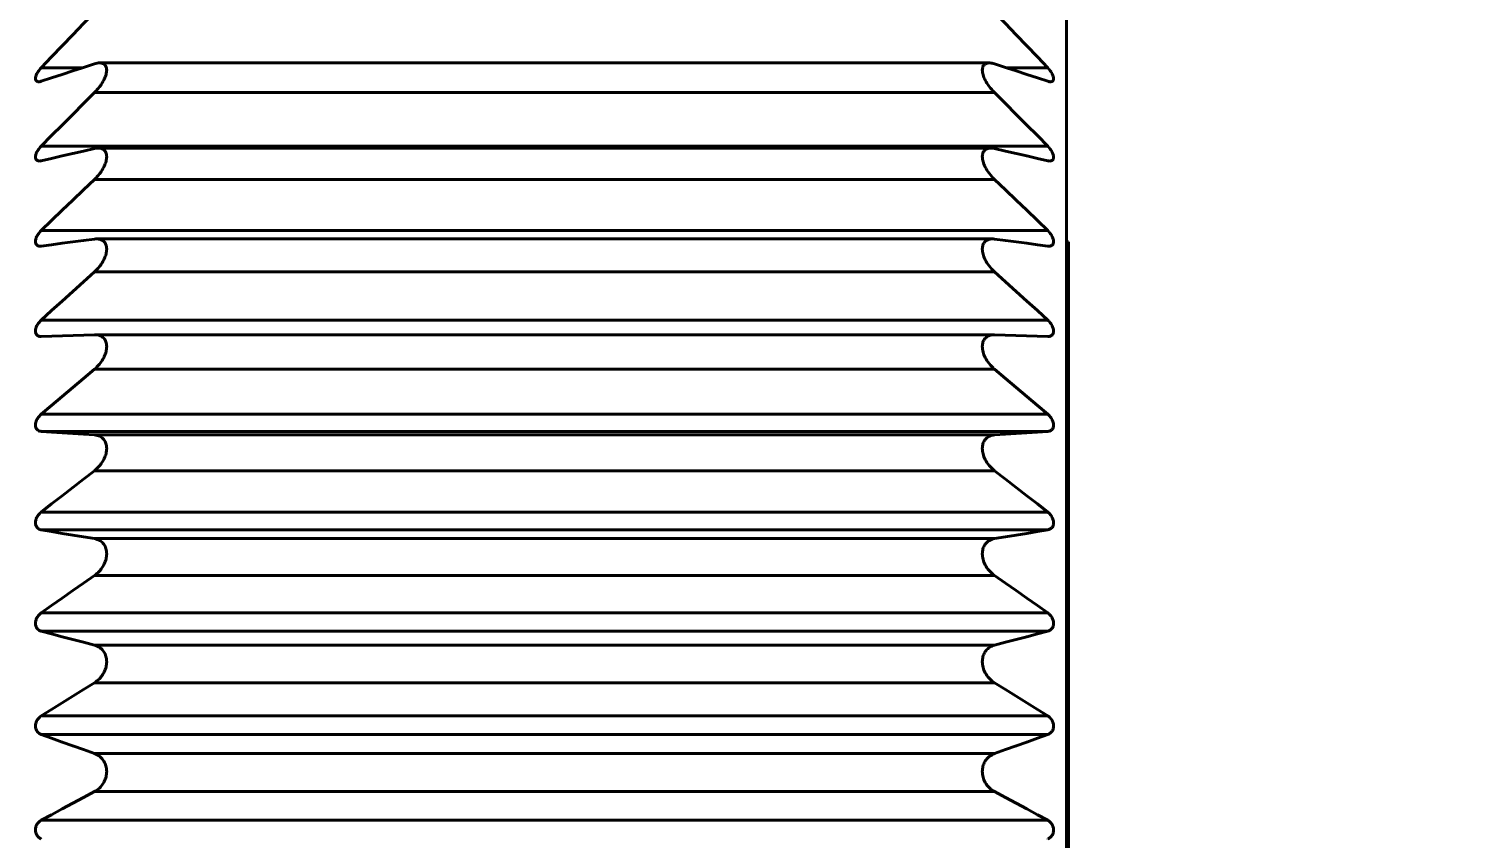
# Model space of a CAD drawing. Header units: millimetres. Extents: x 15 to 415, y 5 to 292.
# Drawn here: x 120.36 to 127.3, y 257.19 to 261.06 of the extents above; entities that cross this region are included whole.
import ezdxf

# ---------------------------------------------------------------- set-up
doc = ezdxf.new("R2010")
doc.units = ezdxf.units.MM
doc.layers.add('Annotations', color=7, linetype='Continuous')
doc.layers.add('Geometries', color=7, linetype='Continuous')
doc.styles.add('Shapr2', font='txt', dxfattribs={"height": 3.3495})
doc.dimstyles.new('ISO-25', dxfattribs={"dimtxt": 2.5, "dimasz": 2.5, "dimexe": 1.25, "dimexo": 0.625, "dimtad": 1, "dimtxsty": 'Standard', "dimcen": 2.5, "dimadec": 0, "dimazin": 0, "dimtfac": 1, "dimtmove": 0, "dimatfit": 3, "dimfxl": 1, "dimarcsym": 0})

# ---------------------------------------------------------------- blocks, each defined once
blk = doc.blocks.new('*D2')
at = {"layer": 'Annotations', "color": 0, "linetype": 'Continuous', "lineweight": 15}
for p, q in [((73.9656, 280.0186), (155.8998, 280.0186)), ((154.6498, 180.5226), (154.6498, 277.5186)), ((77.224, 178.0226), (155.8998, 178.0226))]:
    blk.add_line(p, q, dxfattribs=at)
at = {"layer": 'Annotations', "color": 0}
for points in [[(155.0665, 277.5186), (154.2332, 277.5186), (154.6498, 280.0186)], [(154.2332, 180.5226), (155.0665, 180.5226), (154.6498, 178.0226)]]:
    blk.add_solid(points, dxfattribs=at)
at = {"layer": 'Defpoints', "color": 0}
for p in [(73.3406, 280.0186), (154.6498, 280.0186), (76.599, 178.0226)]:
    blk.add_point(p, dxfattribs=at)
at = {"layer": 'Annotations', "color": 0, "lineweight": 15, "insert": (152.2751, 225.5824), "char_height": 3.3495, "attachment_point": 5, "rotation": 90, "style": 'Shapr2'}
blk.add_mtext('\\A1;102', dxfattribs=at)

msp = doc.modelspace()

# ---------------------------------------------------------------- linework, layer by layer
at = {"layer": 'Geometries', "linetype": 'Continuous', "lineweight": 40}
for p, q in [((125.3283, 260.0438), (125.3283, 262.481)), ((120.6751, 260.8945), (120.6815, 260.8964)), ((120.6965, 260.8989), (120.7, 260.899)), ((124.9591, 260.899), (120.6999, 260.899)), ((120.7, 260.899), (120.7002, 260.899)), ((124.9589, 260.899), (124.9591, 260.899)), ((124.9836, 260.8946), (124.984, 260.8945)), ((120.4204, 260.876), (120.6181, 260.876)), ((125.0409, 260.876), (125.2386, 260.876)), ((120.4081, 260.8091), (120.408, 260.8091)), ((120.6751, 260.7569), (124.984, 260.7569)), ((124.984, 260.7569), (124.9775, 260.7636)), ((125.2389, 260.8112), (125.2386, 260.8113)), ((125.2509, 260.8091), (125.2507, 260.8091)), ((120.4204, 260.5009), (125.2386, 260.5009)), ((120.6751, 260.4897), (120.6815, 260.4909)), ((120.6902, 260.4918), (120.693, 260.4919)), ((120.693, 260.4919), (120.6941, 260.4919)), ((120.693, 260.4919), (120.6931, 260.4919)), ((124.966, 260.4919), (120.6931, 260.4919)), ((124.966, 260.4919), (124.9687, 260.4918)), ((124.9836, 260.4898), (124.984, 260.4897)), ((120.4115, 260.4299), (120.4083, 260.4301)), ((120.4117, 260.4299), (120.4115, 260.4299)), ((125.2389, 260.4309), (125.2386, 260.431)), ((125.2475, 260.4299), (125.2473, 260.4299)), ((120.6751, 260.3419), (124.984, 260.3419)), ((124.984, 260.3419), (124.9775, 260.3483)), ((120.4204, 260.0975), (125.2386, 260.0975)), ((120.6751, 260.0566), (120.6815, 260.0572)), ((120.6835, 260.0573), (120.6856, 260.0573)), ((120.6856, 260.0573), (120.6879, 260.0573)), ((124.9734, 260.0573), (120.6856, 260.0573)), ((124.9734, 260.0573), (124.9754, 260.0573)), ((124.9836, 260.0566), (124.984, 260.0566)), ((120.4152, 260.0225), (120.4145, 260.0225)), ((120.416, 260.0225), (120.4152, 260.0225)), ((125.2389, 260.0228), (125.2386, 260.0229)), ((125.243, 260.0225), (125.2389, 260.0228)), ((125.2446, 260.0225), (125.2438, 260.0225)), ((125.3283, 260.0438), (125.3383, 260.0438)), ((125.3283, 255.1668), (125.3283, 260.0438)), ((125.3383, 260.0438), (125.3383, 255.1668)), ((120.6751, 259.8997), (124.984, 259.8997)), ((124.984, 259.8997), (124.9775, 259.9058)), ((120.4204, 259.669), (125.2386, 259.669)), ((120.4204, 259.5903), (120.4191, 259.5902)), ((120.6751, 259.5987), (120.4204, 259.5903)), ((120.6751, 259.5987), (120.6778, 259.5988)), ((124.9813, 259.5988), (120.6777, 259.5988)), ((120.6778, 259.5988), (120.6815, 259.5987)), ((124.9813, 259.5988), (124.9836, 259.5987)), ((124.9836, 259.5987), (124.984, 259.5987)), ((125.2386, 259.5903), (124.984, 259.5987)), ((125.2389, 259.5903), (125.2386, 259.5903)), ((125.24, 259.5902), (125.2389, 259.5903)), ((125.243, 259.5904), (125.24, 259.5902)), ((120.6751, 259.4341), (124.984, 259.4341)), ((124.984, 259.4341), (124.9775, 259.4398)), ((120.4204, 259.2189), (125.2386, 259.2189)), ((120.4204, 259.1367), (125.2386, 259.1367)), ((120.6751, 259.1198), (120.6815, 259.1191)), ((124.984, 259.1198), (120.6751, 259.1198)), ((124.9836, 259.1198), (124.984, 259.1198)), ((125.2389, 259.1367), (125.2386, 259.1367)), ((125.2386, 259.1367), (125.2386, 259.1367)), ((120.6751, 258.9487), (124.984, 258.9487)), ((124.984, 258.9487), (124.9775, 258.954)), ((120.4204, 258.7508), (125.2386, 258.7508)), ((120.4204, 258.6657), (125.2386, 258.6657)), ((125.2389, 258.6657), (125.2386, 258.6657)), ((120.6751, 258.6237), (120.6815, 258.6223)), ((124.984, 258.6237), (120.6751, 258.6237)), ((124.9836, 258.6236), (124.984, 258.6237)), ((120.6751, 258.4475), (124.984, 258.4475)), ((124.984, 258.4475), (124.9775, 258.4524)), ((120.4204, 258.2684), (125.2386, 258.2684)), ((120.4204, 258.1812), (125.2386, 258.1812)), ((125.2389, 258.1812), (125.2386, 258.1812)), ((120.6751, 258.1143), (120.6815, 258.1123)), ((124.984, 258.1143), (120.6751, 258.1143)), ((124.9836, 258.1142), (124.984, 258.1143)), ((120.6751, 257.9345), (124.984, 257.9345)), ((124.984, 257.9345), (124.9775, 257.9388)), ((120.4204, 257.7756), (125.2386, 257.7756)), ((120.4204, 257.687), (125.2386, 257.687)), ((125.2389, 257.6871), (125.2386, 257.687)), ((120.6751, 257.5958), (120.6815, 257.5932)), ((124.984, 257.5958), (120.6751, 257.5958)), ((124.9836, 257.5957), (124.984, 257.5958)), ((124.984, 257.4138), (124.9775, 257.4176)), ((120.6751, 257.4138), (124.984, 257.4138)), ((120.4204, 257.2764), (125.2386, 257.2764)), ((125.2389, 257.1872), (125.2386, 257.1871))]:
    msp.add_line(p, q, dxfattribs=at)
at = {"layer": 'Geometries', "linetype": 'Continuous', "lineweight": 40, "flags": 128}
for points in [[(120.4204, 260.876), (120.4702, 260.9282), (120.5206, 260.9808), (120.5715, 261.0339), (120.623, 261.0875), (120.6751, 261.1416)], [(124.984, 261.1416), (125.036, 261.0875), (125.0875, 261.0339), (125.1384, 260.9808), (125.1888, 260.9281), (125.2386, 260.876)], [(120.6751, 260.8945), (120.623, 260.8776), (120.618, 260.876)], [(120.7002, 260.899), (120.701, 260.8989), (120.7069, 260.8985), (120.7114, 260.8976), (120.7157, 260.8961), (120.7197, 260.8941), (120.7232, 260.8915), (120.7259, 260.889), (120.7281, 260.8859), (120.7301, 260.8825), (120.7316, 260.8787), (120.7328, 260.8744), (120.7334, 260.8697), (120.7337, 260.8647), (120.7334, 260.8593), (120.7328, 260.8544), (120.7319, 260.8493), (120.7306, 260.844), (120.729, 260.8387), (120.7271, 260.8331), (120.7248, 260.8275), (120.7223, 260.8219), (120.7195, 260.8163), (120.7159, 260.8096), (120.7119, 260.803), (120.7077, 260.7965), (120.7033, 260.7901), (120.6988, 260.784), (120.6931, 260.7768), (120.6872, 260.7699), (120.6812, 260.7633), (120.6751, 260.7569)], [(120.6815, 260.8964), (120.6818, 260.8965), (120.6884, 260.8979), (120.6949, 260.8987), (120.6965, 260.8989)], [(124.9775, 260.7636), (124.9772, 260.7639), (124.9706, 260.7713), (124.9641, 260.779), (124.958, 260.787), (124.9521, 260.7952), (124.9476, 260.8022), (124.9433, 260.8094), (124.9393, 260.8167), (124.9358, 260.824), (124.9332, 260.8301), (124.9309, 260.8361), (124.9289, 260.8422), (124.9274, 260.8481), (124.9263, 260.8539), (124.9256, 260.8595), (124.9253, 260.8648), (124.9256, 260.8698), (124.9262, 260.874), (124.9271, 260.8778), (124.9284, 260.8814), (124.93, 260.8846), (124.932, 260.8875), (124.9342, 260.8901), (124.9367, 260.8923), (124.9395, 260.8942), (124.9432, 260.8961), (124.9471, 260.8974), (124.9513, 260.8984), (124.9557, 260.8988), (124.9589, 260.899)], [(124.9591, 260.899), (124.9602, 260.8989), (124.9625, 260.8989)], [(124.9625, 260.8989), (124.9659, 260.8986), (124.9718, 260.8977), (124.9778, 260.8963), (124.9836, 260.8946)], [(125.041, 260.876), (125.036, 260.8776), (124.984, 260.8945)], [(120.408, 260.8091), (120.4046, 260.8093), (120.4018, 260.81), (120.3993, 260.8111), (120.3971, 260.8127), (120.3955, 260.8144), (120.3942, 260.8165), (120.3933, 260.8189), (120.3927, 260.8217), (120.3926, 260.8248), (120.3928, 260.8281), (120.3933, 260.8313), (120.3942, 260.8347), (120.3953, 260.8381), (120.3967, 260.8418), (120.3984, 260.8454), (120.4003, 260.8491), (120.4028, 260.8534), (120.4055, 260.8575), (120.4083, 260.8616), (120.4113, 260.8656), (120.4158, 260.8709), (120.4204, 260.876)], [(120.618, 260.876), (120.5715, 260.8608), (120.5206, 260.8442), (120.4702, 260.8277), (120.4204, 260.8113)], [(125.2386, 260.8113), (125.1888, 260.8277), (125.1384, 260.8442), (125.0875, 260.8608), (125.041, 260.876)], [(125.2386, 260.876), (125.2428, 260.8714), (125.2431, 260.8711)], [(125.2431, 260.8711), (125.2469, 260.8666), (125.2508, 260.8615), (125.2544, 260.8563), (125.2572, 260.8518), (125.2597, 260.8472), (125.262, 260.8425), (125.2635, 260.8387), (125.2648, 260.8349), (125.2657, 260.8312), (125.2663, 260.8276), (125.2665, 260.8243), (125.2662, 260.8213), (125.2657, 260.8188), (125.2649, 260.8166), (125.2637, 260.8147), (125.2623, 260.813), (125.2606, 260.8117), (125.2587, 260.8106), (125.2562, 260.8097), (125.2536, 260.8092), (125.2509, 260.8091)], [(120.4083, 260.8091), (120.4083, 260.8091), (120.4081, 260.8091)], [(120.416, 260.8101), (120.4121, 260.8094), (120.4083, 260.8091)], [(120.4204, 260.8113), (120.4162, 260.8101), (120.416, 260.8101)], [(120.4204, 260.5009), (120.4702, 260.5512), (120.5206, 260.602), (120.5715, 260.6531), (120.623, 260.7048), (120.6751, 260.7569)], [(124.984, 260.7569), (125.036, 260.7048), (125.0875, 260.6531), (125.1384, 260.6019), (125.1888, 260.5512), (125.2386, 260.5009)], [(125.2507, 260.8091), (125.2477, 260.8093), (125.2433, 260.81), (125.2389, 260.8112)], [(120.4083, 260.4301), (120.4083, 260.4301), (120.4046, 260.4308), (120.4018, 260.4319), (120.3993, 260.4334), (120.3971, 260.4354), (120.3955, 260.4374), (120.3942, 260.4398), (120.3933, 260.4425), (120.3927, 260.4456), (120.3926, 260.449), (120.3928, 260.4526), (120.3933, 260.456), (120.3942, 260.4595), (120.3953, 260.463), (120.3967, 260.4668), (120.3984, 260.4706), (120.4003, 260.4743), (120.4028, 260.4786), (120.4055, 260.4828), (120.4083, 260.4869), (120.4113, 260.4908), (120.4158, 260.496), (120.4204, 260.5009)], [(120.6751, 260.4897), (120.623, 260.4777), (120.5715, 260.4659), (120.5206, 260.4541), (120.4702, 260.4425), (120.4204, 260.431)], [(120.6941, 260.4919), (120.6949, 260.4918), (120.701, 260.4913), (120.7069, 260.4901), (120.7114, 260.4886), (120.7157, 260.4865), (120.7197, 260.4839), (120.7232, 260.4807), (120.7259, 260.4776), (120.7281, 260.4741), (120.7301, 260.4702), (120.7316, 260.4659), (120.7328, 260.4611), (120.7334, 260.456), (120.7337, 260.4506), (120.7334, 260.4449), (120.7328, 260.4396), (120.7319, 260.4342), (120.7306, 260.4287), (120.729, 260.4232), (120.7271, 260.4175), (120.7248, 260.4117), (120.7223, 260.406), (120.7195, 260.4003), (120.7159, 260.3936), (120.7119, 260.3869), (120.7077, 260.3804), (120.7033, 260.3741), (120.6988, 260.3681), (120.6931, 260.3611), (120.6872, 260.3543), (120.6812, 260.3479), (120.6751, 260.3419)], [(120.6815, 260.4909), (120.6818, 260.491), (120.6884, 260.4917), (120.6902, 260.4918)], [(124.9775, 260.3483), (124.9772, 260.3486), (124.9706, 260.3557), (124.9641, 260.3632), (124.958, 260.371), (124.9521, 260.3792), (124.9476, 260.3861), (124.9433, 260.3933), (124.9393, 260.4007), (124.9358, 260.4081), (124.9332, 260.4143), (124.9309, 260.4206), (124.9289, 260.4268), (124.9274, 260.433), (124.9263, 260.4391), (124.9256, 260.445), (124.9253, 260.4507), (124.9256, 260.4561), (124.9262, 260.4607), (124.9271, 260.4649), (124.9284, 260.4689), (124.93, 260.4725), (124.932, 260.4759), (124.9342, 260.4789), (124.9367, 260.4816), (124.9395, 260.484), (124.9432, 260.4864), (124.9471, 260.4884), (124.9513, 260.4899), (124.9557, 260.4909), (124.9602, 260.4916), (124.965, 260.4919)], [(124.965, 260.4919), (124.9659, 260.4919), (124.966, 260.4919)], [(124.9687, 260.4918), (124.9718, 260.4916), (124.9778, 260.4909), (124.9836, 260.4898)], [(125.2386, 260.431), (125.1888, 260.4425), (125.1384, 260.4541), (125.0875, 260.4659), (125.036, 260.4777), (124.984, 260.4897)], [(125.2386, 260.5009), (125.2428, 260.4965), (125.2431, 260.4962)], [(125.2431, 260.4962), (125.2469, 260.4918), (125.2508, 260.4868), (125.2544, 260.4816), (125.2572, 260.477), (125.2597, 260.4724), (125.262, 260.4676), (125.2635, 260.4637), (125.2648, 260.4597), (125.2657, 260.4558), (125.2663, 260.4521), (125.2665, 260.4485), (125.2662, 260.4451), (125.2657, 260.4424), (125.2649, 260.4399), (125.2637, 260.4377), (125.2623, 260.4357), (125.2606, 260.4341), (125.2587, 260.4327), (125.2562, 260.4314), (125.2536, 260.4306), (125.2507, 260.4301)], [(120.416, 260.4302), (120.4121, 260.4299), (120.4117, 260.4299)], [(120.4204, 260.431), (120.4162, 260.4302), (120.416, 260.4302)], [(125.2473, 260.4299), (125.2433, 260.4302), (125.2389, 260.4309)], [(125.2507, 260.4301), (125.2507, 260.4301), (125.2477, 260.4299), (125.2475, 260.4299)], [(120.4204, 260.0975), (120.4702, 260.1455), (120.5206, 260.194), (120.5715, 260.2428), (120.623, 260.2921), (120.6751, 260.3419)], [(124.984, 260.3419), (125.036, 260.2921), (125.0875, 260.2428), (125.1384, 260.194), (125.1888, 260.1455), (125.2386, 260.0975)], [(120.4145, 260.0225), (120.4121, 260.0227), (120.4083, 260.0233), (120.4046, 260.0245), (120.4018, 260.0259), (120.3993, 260.0278), (120.3971, 260.0302), (120.3955, 260.0326), (120.3942, 260.0353), (120.3933, 260.0383), (120.3927, 260.0416), (120.3926, 260.0452), (120.3928, 260.0491), (120.3933, 260.0526), (120.3942, 260.0563), (120.3953, 260.0599), (120.3967, 260.0638), (120.3984, 260.0677), (120.4003, 260.0714), (120.4028, 260.0757), (120.4055, 260.0799), (120.4083, 260.0839), (120.4113, 260.0877), (120.4158, 260.0928), (120.4204, 260.0975)], [(120.6751, 260.0566), (120.623, 260.0497), (120.5715, 260.0429), (120.5206, 260.0362), (120.4702, 260.0295), (120.4204, 260.0229)], [(120.6953, 260.0566), (120.701, 260.0554), (120.7069, 260.0535), (120.7114, 260.0514), (120.7157, 260.0487), (120.7197, 260.0454), (120.7232, 260.0416), (120.7259, 260.0381), (120.7281, 260.0341), (120.7301, 260.0297), (120.7316, 260.025), (120.7328, 260.0198), (120.7334, 260.0143), (120.7337, 260.0085), (120.7334, 260.0025), (120.7328, 259.997), (120.7319, 259.9914), (120.7306, 259.9857), (120.729, 259.98), (120.7271, 259.9741), (120.7248, 259.9683), (120.7223, 259.9625), (120.7195, 259.9568), (120.7159, 259.95), (120.7119, 259.9434), (120.7077, 259.937), (120.7033, 259.9308), (120.6988, 259.9249), (120.6931, 259.9181), (120.6872, 259.9116), (120.6812, 259.9055), (120.6751, 259.8997)], [(120.6815, 260.0572), (120.6818, 260.0572), (120.6835, 260.0573)], [(120.6879, 260.0573), (120.6884, 260.0572), (120.6949, 260.0567), (120.6953, 260.0566)], [(124.9775, 259.9058), (124.9772, 259.9061), (124.9706, 259.9129), (124.9641, 259.9201), (124.958, 259.9278), (124.9521, 259.9358), (124.9476, 259.9427), (124.9433, 259.9498), (124.9393, 259.9571), (124.9358, 259.9647), (124.9332, 259.9709), (124.9309, 259.9773), (124.9289, 259.9837), (124.9274, 259.9901), (124.9263, 259.9964), (124.9256, 260.0026), (124.9253, 260.0087), (124.9256, 260.0145), (124.9262, 260.0193), (124.9271, 260.0239), (124.9284, 260.0283), (124.93, 260.0323), (124.932, 260.0361), (124.9342, 260.0396), (124.9367, 260.0428), (124.9395, 260.0456), (124.9432, 260.0486), (124.9471, 260.0511), (124.9513, 260.0531), (124.9557, 260.0548), (124.9602, 260.056), (124.964, 260.0566)], [(124.964, 260.0566), (124.9659, 260.0569), (124.9711, 260.0573)], [(124.9711, 260.0573), (124.9718, 260.0573), (124.9734, 260.0573)], [(124.9754, 260.0573), (124.9778, 260.0572), (124.9836, 260.0566)], [(125.2386, 260.0229), (125.1888, 260.0295), (125.1384, 260.0362), (125.0875, 260.0429), (125.036, 260.0497), (124.984, 260.0566)], [(125.2386, 260.0975), (125.2428, 260.0933), (125.2431, 260.093)], [(125.2431, 260.093), (125.2469, 260.0887), (125.2508, 260.0838), (125.2544, 260.0787), (125.2572, 260.0742), (125.2597, 260.0695), (125.262, 260.0646), (125.2635, 260.0606), (125.2648, 260.0565), (125.2657, 260.0525), (125.2663, 260.0485), (125.2665, 260.0447), (125.2662, 260.0411), (125.2657, 260.0381), (125.2649, 260.0354), (125.2637, 260.0329), (125.2623, 260.0307), (125.2606, 260.0287), (125.2587, 260.027), (125.2562, 260.0254), (125.2536, 260.0241), (125.2507, 260.0233), (125.2477, 260.0227), (125.2446, 260.0225)], [(120.4204, 260.0229), (120.4162, 260.0225), (120.416, 260.0225)], [(125.2438, 260.0225), (125.2433, 260.0225), (125.243, 260.0225)], [(120.4204, 259.669), (120.4702, 259.7144), (120.5206, 259.7601), (120.5715, 259.8062), (120.623, 259.8528), (120.6751, 259.8997)], [(124.984, 259.8997), (125.036, 259.8528), (125.0875, 259.8062), (125.1384, 259.7601), (125.1888, 259.7144), (125.2386, 259.669)], [(120.416, 259.5904), (120.4121, 259.5909), (120.4083, 259.592), (120.4046, 259.5936), (120.4018, 259.5955), (120.3993, 259.5977), (120.3971, 259.6005), (120.3955, 259.6031), (120.3942, 259.6061), (120.3933, 259.6094), (120.3927, 259.613), (120.3926, 259.6168), (120.3928, 259.6208), (120.3933, 259.6246), (120.3942, 259.6283), (120.3953, 259.6321), (120.3967, 259.636), (120.3984, 259.6399), (120.4003, 259.6436), (120.4028, 259.6479), (120.4055, 259.652), (120.4083, 259.656), (120.4113, 259.6597), (120.4158, 259.6646), (120.4204, 259.669)], [(125.2386, 259.669), (125.2428, 259.665), (125.2431, 259.6648)], [(125.2431, 259.6648), (125.2469, 259.6606), (125.2508, 259.6559), (125.2544, 259.6508), (125.2572, 259.6464), (125.2597, 259.6417), (125.262, 259.6368), (125.2635, 259.6327), (125.2648, 259.6285), (125.2657, 259.6244), (125.2663, 259.6203), (125.2665, 259.6163), (125.2662, 259.6125), (125.2657, 259.6093), (125.2649, 259.6063), (125.2637, 259.6036), (125.2623, 259.601), (125.2606, 259.5987), (125.2587, 259.5967), (125.2562, 259.5948), (125.2536, 259.5932), (125.2507, 259.592), (125.2477, 259.5911), (125.2433, 259.5904), (125.243, 259.5904)], [(120.4191, 259.5902), (120.4162, 259.5904), (120.416, 259.5904)], [(120.6815, 259.5987), (120.6818, 259.5987), (120.6884, 259.598), (120.6949, 259.5967), (120.701, 259.5948), (120.7069, 259.5921), (120.7114, 259.5894), (120.7157, 259.5861), (120.7197, 259.5823), (120.7232, 259.578), (120.7259, 259.5739), (120.7281, 259.5695), (120.7301, 259.5647), (120.7316, 259.5596), (120.7328, 259.554), (120.7334, 259.5482), (120.7337, 259.5421), (120.7334, 259.5358), (120.7328, 259.5301), (120.7319, 259.5243), (120.7306, 259.5185), (120.729, 259.5127), (120.7271, 259.5067), (120.7248, 259.5008), (120.7223, 259.495), (120.7195, 259.4893), (120.7159, 259.4826), (120.7119, 259.4761), (120.7077, 259.4698), (120.7033, 259.4638), (120.6988, 259.458), (120.6931, 259.4515), (120.6872, 259.4453), (120.6812, 259.4395), (120.6751, 259.4341)], [(124.9775, 259.4398), (124.9772, 259.4401), (124.9706, 259.4465), (124.9641, 259.4535), (124.958, 259.4608), (124.9521, 259.4686), (124.9476, 259.4753), (124.9433, 259.4824), (124.9393, 259.4897), (124.9358, 259.4972), (124.9332, 259.5035), (124.9309, 259.5099), (124.9289, 259.5164), (124.9274, 259.523), (124.9263, 259.5295), (124.9256, 259.5359), (124.9253, 259.5423), (124.9256, 259.5484), (124.9262, 259.5535), (124.9271, 259.5585), (124.9284, 259.5632), (124.93, 259.5675), (124.932, 259.5718), (124.9342, 259.5757), (124.9367, 259.5793), (124.9395, 259.5825), (124.9432, 259.586), (124.9471, 259.5891), (124.9513, 259.5917), (124.9557, 259.5938), (124.9602, 259.5956), (124.9659, 259.5972), (124.9718, 259.5982), (124.9775, 259.5987)], [(124.9775, 259.5987), (124.9778, 259.5987), (124.9813, 259.5988)], [(120.4204, 259.2189), (120.4702, 259.2612), (120.5206, 259.3038), (120.5715, 259.3469), (120.623, 259.3903), (120.6751, 259.4341)], [(124.984, 259.4341), (125.036, 259.3903), (125.0875, 259.3469), (125.1384, 259.3038), (125.1888, 259.2612), (125.2386, 259.2189)], [(120.416, 259.1372), (120.4121, 259.1382), (120.4083, 259.1397), (120.4046, 259.1418), (120.4018, 259.144), (120.3993, 259.1466), (120.3971, 259.1497), (120.3955, 259.1526), (120.3942, 259.1559), (120.3933, 259.1594), (120.3927, 259.1632), (120.3926, 259.1672), (120.3928, 259.1714), (120.3933, 259.1752), (120.3942, 259.179), (120.3953, 259.1828), (120.3967, 259.1868), (120.3984, 259.1907), (120.4003, 259.1944), (120.4028, 259.1986), (120.4055, 259.2027), (120.4083, 259.2065), (120.4113, 259.21), (120.4158, 259.2147), (120.4204, 259.2189)], [(125.2386, 259.2189), (125.2428, 259.2151), (125.2431, 259.2149)], [(125.2431, 259.2149), (125.2469, 259.2109), (125.2508, 259.2064), (125.2544, 259.2015), (125.2572, 259.1971), (125.2597, 259.1925), (125.262, 259.1876), (125.2635, 259.1835), (125.2648, 259.1793), (125.2657, 259.175), (125.2663, 259.1708), (125.2665, 259.1666), (125.2662, 259.1626), (125.2657, 259.1592), (125.2649, 259.156), (125.2637, 259.1531), (125.2623, 259.1503), (125.2606, 259.1477), (125.2587, 259.1454), (125.2562, 259.1431), (125.2536, 259.1412), (125.2507, 259.1397), (125.2477, 259.1384), (125.2433, 259.1372), (125.2389, 259.1367)], [(120.4204, 259.1367), (120.4162, 259.1372), (120.416, 259.1372)], [(120.6751, 259.1198), (120.623, 259.1232), (120.5715, 259.1266), (120.5206, 259.13), (120.4702, 259.1333), (120.4204, 259.1367)], [(120.6815, 259.1191), (120.6818, 259.1191), (120.6884, 259.1177), (120.6949, 259.1157), (120.701, 259.1131), (120.7069, 259.1098), (120.7114, 259.1065), (120.7157, 259.1026), (120.7197, 259.0983), (120.7232, 259.0934), (120.7259, 259.0889), (120.7281, 259.0841), (120.7301, 259.0789), (120.7316, 259.0734), (120.7328, 259.0676), (120.7334, 259.0614), (120.7337, 259.055), (120.7334, 259.0485), (120.7328, 259.0427), (120.7319, 259.0367), (120.7306, 259.0308), (120.729, 259.025), (120.7271, 259.019), (120.7248, 259.0131), (120.7223, 259.0073), (120.7195, 259.0017), (120.7159, 258.995), (120.7119, 258.9887), (120.7077, 258.9826), (120.7033, 258.9767), (120.6988, 258.9712), (120.6931, 258.965), (120.6872, 258.9592), (120.6812, 258.9537), (120.6751, 258.9487)], [(124.9775, 258.954), (124.9772, 258.9543), (124.9706, 258.9603), (124.9641, 258.9669), (124.958, 258.9739), (124.9521, 258.9814), (124.9476, 258.9879), (124.9433, 258.9948), (124.9393, 259.002), (124.9358, 259.0094), (124.9332, 259.0157), (124.9309, 259.0222), (124.9289, 259.0288), (124.9274, 259.0354), (124.9263, 259.042), (124.9256, 259.0487), (124.9253, 259.0552), (124.9256, 259.0616), (124.9262, 259.067), (124.9271, 259.0722), (124.9284, 259.0772), (124.93, 259.082), (124.932, 259.0866), (124.9342, 259.0908), (124.9367, 259.0948), (124.9395, 259.0985), (124.9432, 259.1025), (124.9471, 259.1061), (124.9513, 259.1092), (124.9557, 259.1119), (124.9602, 259.1142), (124.9659, 259.1164), (124.9718, 259.118), (124.9778, 259.1192), (124.9836, 259.1198)], [(125.2386, 259.1367), (125.1888, 259.1333), (125.1384, 259.13), (125.0875, 259.1266), (125.036, 259.1232), (124.984, 259.1198)], [(120.4204, 258.7508), (120.4702, 258.7897), (120.5206, 258.8289), (120.5715, 258.8685), (120.623, 258.9084), (120.6751, 258.9487)], [(124.984, 258.9487), (125.036, 258.9084), (125.0875, 258.8685), (125.1384, 258.8289), (125.1888, 258.7897), (125.2386, 258.7508)], [(120.416, 258.6667), (120.4121, 258.6681), (120.4083, 258.67), (120.4046, 258.6725), (120.4018, 258.675), (120.3993, 258.678), (120.3971, 258.6814), (120.3955, 258.6846), (120.3942, 258.6881), (120.3933, 258.6918), (120.3927, 258.6958), (120.3926, 258.7), (120.3928, 258.7043), (120.3933, 258.7082), (120.3942, 258.7121), (120.3953, 258.7159), (120.3967, 258.7199), (120.3984, 258.7237), (120.4003, 258.7274), (120.4028, 258.7315), (120.4055, 258.7354), (120.4083, 258.7391), (120.4113, 258.7425), (120.4158, 258.7469), (120.4204, 258.7508)], [(125.2386, 258.7508), (125.2428, 258.7472), (125.2431, 258.747)], [(125.2431, 258.747), (125.2469, 258.7433), (125.2508, 258.739), (125.2544, 258.7343), (125.2572, 258.73), (125.2597, 258.7255), (125.262, 258.7207), (125.2635, 258.7165), (125.2648, 258.7123), (125.2657, 258.708), (125.2663, 258.7037), (125.2665, 258.6994), (125.2662, 258.6952), (125.2657, 258.6917), (125.2649, 258.6883), (125.2637, 258.6851), (125.2623, 258.6821), (125.2606, 258.6792), (125.2587, 258.6767), (125.2562, 258.6741), (125.2536, 258.6719), (125.2507, 258.67), (125.2477, 258.6684), (125.2433, 258.6667), (125.2389, 258.6657)], [(120.4204, 258.6657), (120.4162, 258.6666), (120.416, 258.6667)], [(120.6751, 258.6237), (120.623, 258.6322), (120.5715, 258.6407), (120.5206, 258.6491), (120.4702, 258.6574), (120.4204, 258.6657)], [(125.2386, 258.6657), (125.1888, 258.6574), (125.1384, 258.6491), (125.0875, 258.6407), (125.036, 258.6322), (124.984, 258.6237)], [(120.6815, 258.6223), (120.6818, 258.6222), (120.6884, 258.6202), (120.6949, 258.6176), (120.701, 258.6142), (120.7069, 258.6102), (120.7114, 258.6064), (120.7157, 258.602), (120.7197, 258.5972), (120.7232, 258.5918), (120.7259, 258.587), (120.7281, 258.5818), (120.7301, 258.5762), (120.7316, 258.5704), (120.7328, 258.5643), (120.7334, 258.5579), (120.7337, 258.5513), (120.7334, 258.5446), (120.7328, 258.5386), (120.7319, 258.5326), (120.7306, 258.5267), (120.729, 258.5208), (120.7271, 258.5148), (120.7248, 258.5089), (120.7223, 258.5032), (120.7195, 258.4977), (120.7159, 258.4912), (120.7119, 258.4851), (120.7077, 258.4792), (120.7033, 258.4736), (120.6988, 258.4684), (120.6931, 258.4625), (120.6872, 258.4571), (120.6812, 258.4521), (120.6751, 258.4475)], [(124.9775, 258.4524), (124.9772, 258.4526), (124.9706, 258.4581), (124.9641, 258.4643), (124.958, 258.4709), (124.9521, 258.4781), (124.9476, 258.4844), (124.9433, 258.491), (124.9393, 258.498), (124.9358, 258.5053), (124.9332, 258.5116), (124.9309, 258.518), (124.9289, 258.5246), (124.9274, 258.5312), (124.9263, 258.538), (124.9256, 258.5448), (124.9253, 258.5515), (124.9256, 258.558), (124.9262, 258.5637), (124.9271, 258.5692), (124.9284, 258.5745), (124.93, 258.5795), (124.932, 258.5844), (124.9342, 258.589), (124.9367, 258.5934), (124.9395, 258.5974), (124.9432, 258.6019), (124.9471, 258.6059), (124.9513, 258.6096), (124.9557, 258.6128), (124.9602, 258.6156), (124.9659, 258.6184), (124.9718, 258.6206), (124.9778, 258.6224), (124.9836, 258.6236)], [(120.4204, 258.2684), (120.4702, 258.3036), (120.5206, 258.3391), (120.5715, 258.3749), (120.623, 258.4111), (120.6751, 258.4475)], [(124.984, 258.4475), (125.036, 258.4111), (125.0875, 258.3749), (125.1384, 258.3391), (125.1888, 258.3036), (125.2386, 258.2684)], [(120.416, 258.1826), (120.4121, 258.1844), (120.4083, 258.1867), (120.4046, 258.1896), (120.4018, 258.1925), (120.3993, 258.1958), (120.3971, 258.1995), (120.3955, 258.2029), (120.3942, 258.2066), (120.3933, 258.2105), (120.3927, 258.2146), (120.3926, 258.2189), (120.3928, 258.2233), (120.3933, 258.2272), (120.3942, 258.2311), (120.3953, 258.235), (120.3967, 258.2389), (120.3984, 258.2427), (120.4003, 258.2463), (120.4028, 258.2503), (120.4055, 258.254), (120.4083, 258.2575), (120.4113, 258.2607), (120.4158, 258.2648), (120.4204, 258.2684)], [(125.2386, 258.2684), (125.2428, 258.2651), (125.2431, 258.265)], [(125.2431, 258.265), (125.2469, 258.2615), (125.2508, 258.2574), (125.2544, 258.2529), (125.2572, 258.2488), (125.2597, 258.2444), (125.262, 258.2397), (125.2635, 258.2356), (125.2648, 258.2314), (125.2657, 258.2271), (125.2663, 258.2227), (125.2665, 258.2183), (125.2662, 258.214), (125.2657, 258.2103), (125.2649, 258.2068), (125.2637, 258.2034), (125.2623, 258.2001), (125.2606, 258.1971), (125.2587, 258.1943), (125.2562, 258.1914), (125.2536, 258.1889), (125.2507, 258.1867), (125.2477, 258.1848), (125.2433, 258.1827), (125.2389, 258.1812)], [(120.4204, 258.1812), (120.4162, 258.1825), (120.416, 258.1826)], [(120.6751, 258.1143), (120.623, 258.1279), (120.5715, 258.1414), (120.5206, 258.1548), (120.4702, 258.168), (120.4204, 258.1812)], [(125.2386, 258.1812), (125.1888, 258.168), (125.1384, 258.1548), (125.0875, 258.1414), (125.036, 258.1279), (124.984, 258.1143)], [(120.6815, 258.1123), (120.6818, 258.1122), (120.6884, 258.1095), (120.6949, 258.1062), (120.701, 258.1022), (120.7069, 258.0976), (120.7114, 258.0932), (120.7157, 258.0884), (120.7197, 258.0831), (120.7232, 258.0772), (120.7259, 258.072), (120.7281, 258.0665), (120.7301, 258.0607), (120.7316, 258.0546), (120.7328, 258.0482), (120.7334, 258.0416), (120.7337, 258.0349), (120.7334, 258.0281), (120.7328, 258.022), (120.7319, 258.016), (120.7306, 258.01), (120.729, 258.0042), (120.7271, 257.9983), (120.7248, 257.9925), (120.7223, 257.9869), (120.7195, 257.9815), (120.7159, 257.9753), (120.7119, 257.9694), (120.7077, 257.9637), (120.7033, 257.9585), (120.6988, 257.9536), (120.6931, 257.9481), (120.6872, 257.9431), (120.6812, 257.9386), (120.6751, 257.9345)], [(124.9775, 257.9388), (124.9772, 257.939), (124.9706, 257.9441), (124.9641, 257.9497), (124.958, 257.9559), (124.9521, 257.9627), (124.9476, 257.9687), (124.9433, 257.9751), (124.9393, 257.9819), (124.9358, 257.989), (124.9332, 257.9951), (124.9309, 258.0015), (124.9289, 258.008), (124.9274, 258.0146), (124.9263, 258.0214), (124.9256, 258.0283), (124.9253, 258.0351), (124.9256, 258.0418), (124.9262, 258.0476), (124.9271, 258.0533), (124.9284, 258.0588), (124.93, 258.0641), (124.932, 258.0693), (124.9342, 258.0743), (124.9367, 258.0789), (124.9395, 258.0833), (124.9432, 258.0882), (124.9471, 258.0927), (124.9513, 258.0968), (124.9557, 258.1005), (124.9602, 258.1038), (124.9659, 258.1072), (124.9718, 258.1101), (124.9778, 258.1124), (124.9836, 258.1142)], [(120.4204, 257.7756), (120.4702, 257.8068), (120.5206, 257.8383), (120.5715, 257.8701), (120.623, 257.9022), (120.6751, 257.9345)], [(124.984, 257.9345), (125.036, 257.9022), (125.0875, 257.8701), (125.1384, 257.8383), (125.1888, 257.8068), (125.2386, 257.7756)], [(120.416, 257.6888), (120.4121, 257.691), (120.4083, 257.6937), (120.4046, 257.697), (120.4018, 257.7002), (120.3993, 257.7037), (120.3971, 257.7077), (120.3955, 257.7113), (120.3942, 257.7152), (120.3933, 257.7192), (120.3927, 257.7235), (120.3926, 257.7279), (120.3928, 257.7323), (120.3933, 257.7363), (120.3942, 257.7402), (120.3953, 257.744), (120.3967, 257.7478), (120.3984, 257.7515), (120.4003, 257.755), (120.4028, 257.7588), (120.4055, 257.7624), (120.4083, 257.7657), (120.4113, 257.7687), (120.4158, 257.7724), (120.4204, 257.7756)], [(125.2386, 257.7756), (125.2428, 257.7727), (125.2431, 257.7725)], [(125.2431, 257.7725), (125.2469, 257.7694), (125.2508, 257.7656), (125.2544, 257.7614), (125.2572, 257.7574), (125.2597, 257.7532), (125.262, 257.7486), (125.2635, 257.7446), (125.2648, 257.7404), (125.2657, 257.7361), (125.2663, 257.7317), (125.2665, 257.7272), (125.2662, 257.7229), (125.2657, 257.7191), (125.2649, 257.7154), (125.2637, 257.7119), (125.2623, 257.7084), (125.2606, 257.7052), (125.2587, 257.7022), (125.2562, 257.699), (125.2536, 257.6962), (125.2507, 257.6937), (125.2477, 257.6915), (125.2433, 257.6889), (125.2389, 257.6871)], [(120.4204, 257.687), (120.4162, 257.6887), (120.416, 257.6888)], [(120.6751, 257.5958), (120.623, 257.6144), (120.5715, 257.6327), (120.5206, 257.651), (120.4702, 257.669), (120.4204, 257.687)], [(125.2386, 257.687), (125.1888, 257.669), (125.1384, 257.651), (125.0875, 257.6327), (125.036, 257.6144), (124.984, 257.5958)], [(120.6815, 257.5932), (120.6818, 257.5931), (120.6884, 257.5897), (120.6949, 257.5858), (120.701, 257.5812), (120.7069, 257.576), (120.7114, 257.5711), (120.7157, 257.5658), (120.7197, 257.5601), (120.7232, 257.5538), (120.7259, 257.5483), (120.7281, 257.5425), (120.7301, 257.5365), (120.7316, 257.5302), (120.7328, 257.5236), (120.7334, 257.5169), (120.7337, 257.51), (120.7334, 257.5032), (120.7328, 257.4971), (120.7319, 257.4911), (120.7306, 257.4851), (120.729, 257.4794), (120.7271, 257.4736), (120.7248, 257.4679), (120.7223, 257.4625), (120.7195, 257.4573), (120.7159, 257.4513), (120.7119, 257.4457), (120.7077, 257.4404), (120.7033, 257.4355), (120.6988, 257.4309), (120.6931, 257.4259), (120.6872, 257.4214), (120.6812, 257.4174), (120.6751, 257.4138)], [(124.9775, 257.4176), (124.9772, 257.4178), (124.9706, 257.4223), (124.9641, 257.4274), (124.958, 257.4331), (124.9521, 257.4394), (124.9476, 257.445), (124.9433, 257.4511), (124.9393, 257.4576), (124.9358, 257.4645), (124.9332, 257.4705), (124.9309, 257.4767), (124.9289, 257.4831), (124.9274, 257.4897), (124.9263, 257.4965), (124.9256, 257.5033), (124.9253, 257.5102), (124.9256, 257.517), (124.9262, 257.523), (124.9271, 257.5288), (124.9284, 257.5345), (124.93, 257.54), (124.932, 257.5455), (124.9342, 257.5507), (124.9367, 257.5556), (124.9395, 257.5603), (124.9432, 257.5657), (124.9471, 257.5706), (124.9513, 257.5751), (124.9557, 257.5793), (124.9602, 257.583), (124.9659, 257.587), (124.9718, 257.5904), (124.9778, 257.5933), (124.9836, 257.5957)], [(120.4204, 257.2764), (120.4702, 257.3034), (120.5206, 257.3307), (120.5715, 257.3581), (120.623, 257.3858), (120.6751, 257.4138)], [(124.984, 257.4138), (125.036, 257.3858), (125.0875, 257.3581), (125.1384, 257.3307), (125.1888, 257.3034), (125.2386, 257.2764)], [(120.416, 257.1894), (120.4121, 257.1919), (120.4083, 257.195), (120.4046, 257.1986), (120.4018, 257.2021), (120.3993, 257.2059), (120.3971, 257.2101), (120.3955, 257.2139), (120.3942, 257.2179), (120.3933, 257.222), (120.3927, 257.2264), (120.3926, 257.2308), (120.3928, 257.2353), (120.3933, 257.2392), (120.3942, 257.2431), (120.3953, 257.2468), (120.3967, 257.2506), (120.3984, 257.2541), (120.4003, 257.2575), (120.4028, 257.2611), (120.4055, 257.2645), (120.4083, 257.2675), (120.4113, 257.2703), (120.4158, 257.2736), (120.4204, 257.2764)], [(125.2386, 257.2764), (125.2428, 257.2739), (125.2431, 257.2738)], [(125.2431, 257.2738), (125.2469, 257.2709), (125.2508, 257.2674), (125.2544, 257.2635), (125.2572, 257.2598), (125.2597, 257.2557), (125.262, 257.2513), (125.2635, 257.2474), (125.2648, 257.2433), (125.2657, 257.2391), (125.2663, 257.2347), (125.2665, 257.2302), (125.2662, 257.2258), (125.2657, 257.2219), (125.2649, 257.2181), (125.2637, 257.2145), (125.2623, 257.2108), (125.2606, 257.2074), (125.2587, 257.2043), (125.2562, 257.2008), (125.2536, 257.1977), (125.2507, 257.1949), (125.2477, 257.1925), (125.2433, 257.1895), (125.2389, 257.1872)], [(120.4204, 257.1871), (120.4162, 257.1892), (120.416, 257.1894)]]:
    msp.add_lwpolyline(points, dxfattribs=at)

# ---------------------------------------------------------------- dimensions: what is measured, and where the dimension line sits
at = {"layer": 'Annotations', "linetype": 'Continuous', "lineweight": 15}
dim = msp.add_linear_dim(base=(154.6498, 280.0186), p1=(76.599, 178.0226), p2=(73.3406, 280.0186), angle=90, dimstyle='ISO-25', override={"dimscale": 1, "dimgap": 0.7, "dimdec": 2, "dimlfac": 1, "dimrnd": 0.01, "dimzin": 8, "dimdsep": 44, "dimtxsty": 'Shapr2', "dimse1": 0, "dimse2": 0, "dimadec": 2, "dimtol": 0, "dimlim": 0, "dimtp": 0, "dimtm": 0, "dimtfac": 0.6, "dimtdec": 8, "dimfrac": 2, "dimtolj": 1, "dimlwd": 15, "dimlwe": 15}, dxfattribs=at)
dim.commit()
dim.dimension.update_dxf_attribs({"geometry": '*D2', "text_midpoint": (154.6498, 225.5824), "dimtype": 160})

doc.saveas('drawing.dxf')
